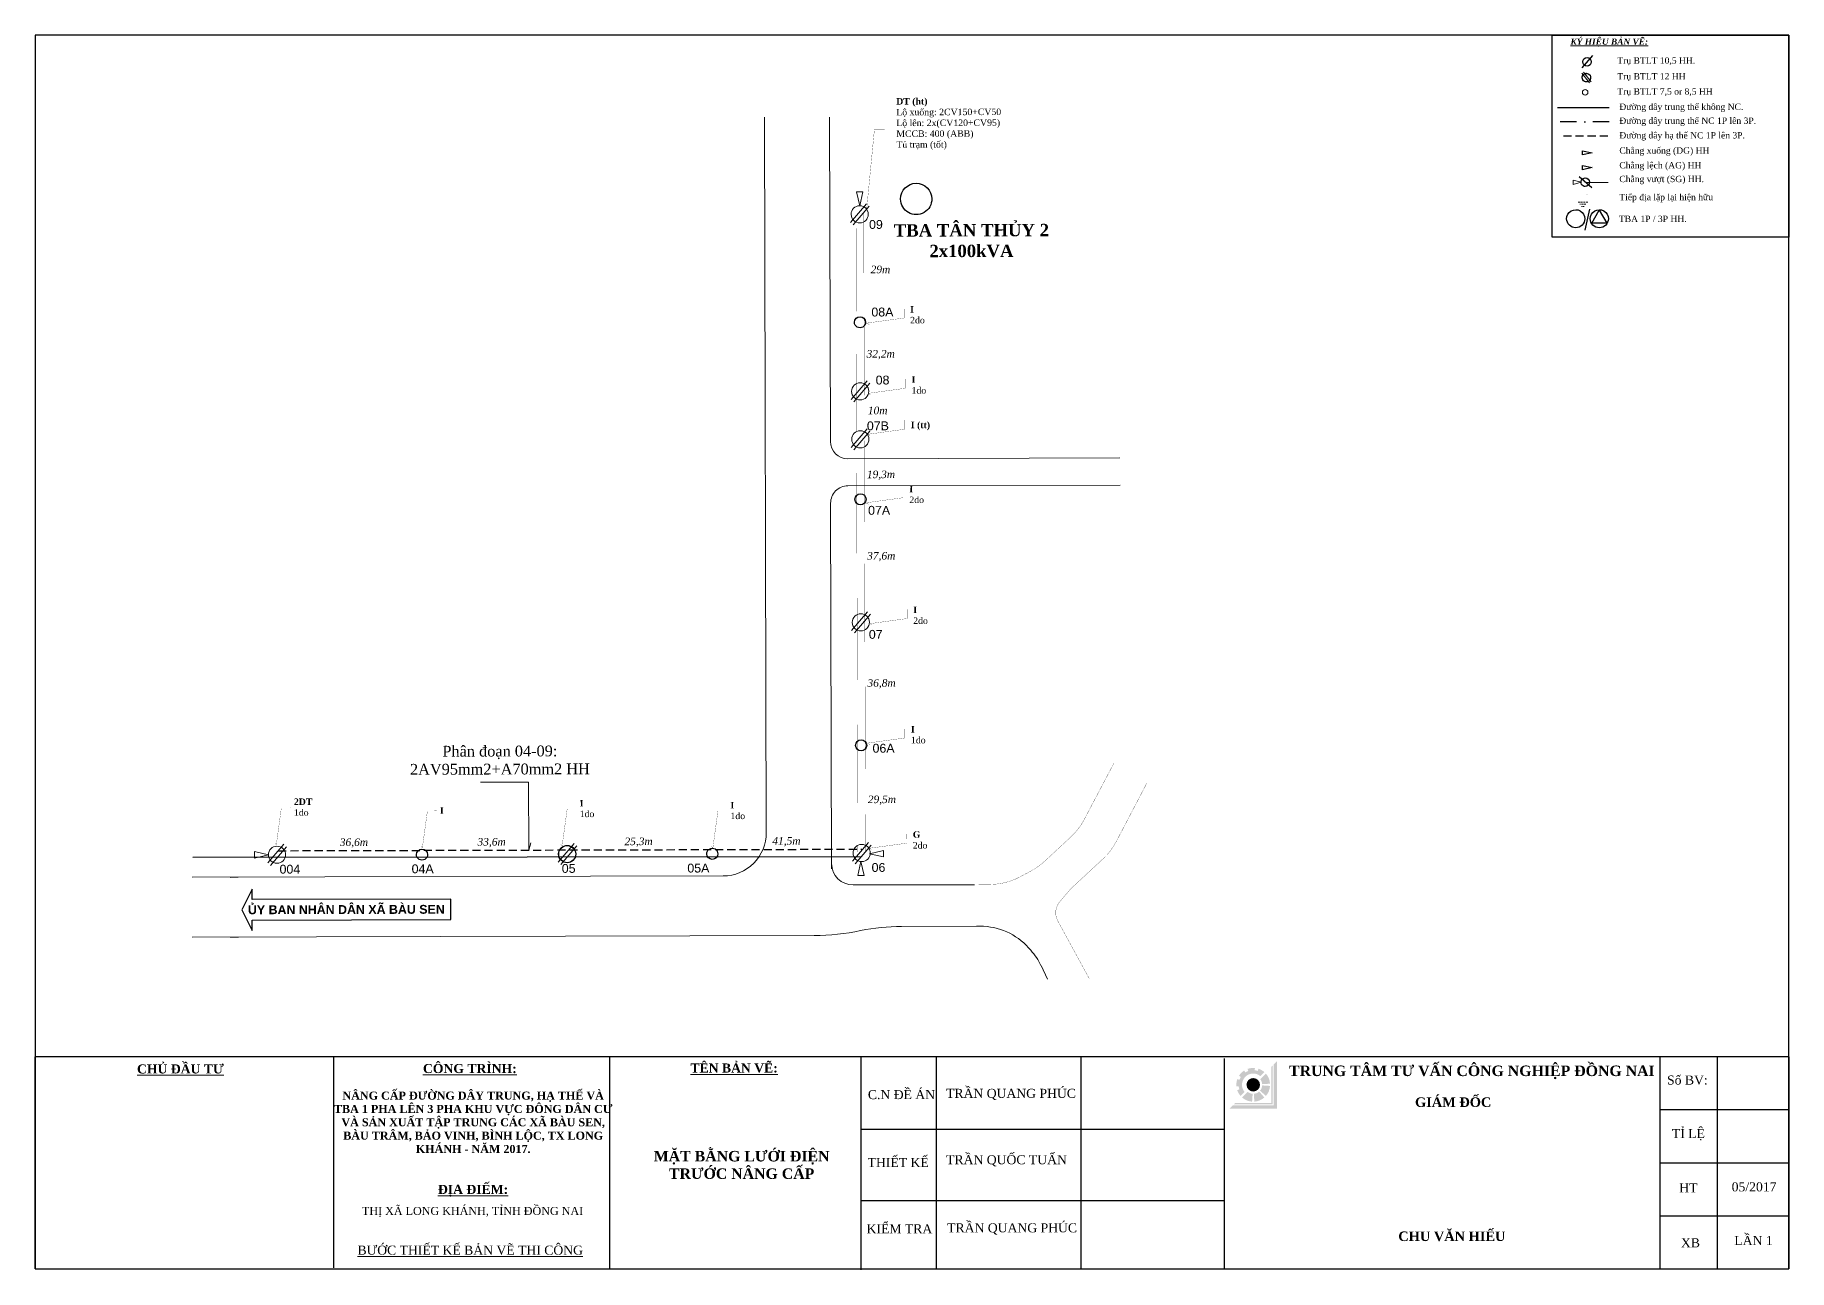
# Model space of a CAD drawing. Header units: metres. Extents: x 429925 to 893472, y 1245258 to 2552490.
# Drawn here: x 439001 to 439814, y 1260854 to 1261426 of the extents above; entities that cross this region are included whole.
import ezdxf

# ---------------------------------------------------------------- set-up
doc = ezdxf.new("R2010")
doc.units = ezdxf.units.M
doc.linetypes.add('DASHDOT', pattern=[1, 0.5, -0.25, 0, -0.25])
doc.linetypes.add('DASHED2', pattern=[0.375, 0.25, -0.125])
doc.layers.add('duong', color=2, linetype='Continuous', lineweight=15)
doc.layers.add('duong bao', color=3, linetype='Continuous', lineweight=13)
doc.layers.add('Khung ten', color=7, linetype='Continuous')
doc.layers.add('KHUNGBANVE', color=6, linetype='Continuous')
doc.styles.get("Standard").update_dxf_attribs({"font": 'arial.ttf'})
doc.styles.add('Unicode', font='times.ttf')

# ---------------------------------------------------------------- blocks, each defined once
blk = doc.blocks.new('A$C6542344A')
at = {"color": 9, "linetype": 'Continuous'}
for p, q in [((7.45, 9.82), (0, 1.2)), ((8.7, 8.62), (1.25, 0))]:
    blk.add_line(p, q, dxfattribs=at)
for points in [[(0.3, 4.92, -1), (8.24, 4.92, -1)], [(4.27, 0.95, -1), (4.27, 8.89, -1)]]:
    blk.add_lwpolyline(points, format="xyb", close=True, dxfattribs=at)
blk = doc.blocks.new('A$C46BF4DDC')
at = {"color": 9, "linetype": 'Continuous'}
blk.add_line((9.9, 11.5), (0, 0), dxfattribs=at)
blk.add_lwpolyline([(0.9, 5.6, -1), (8.8, 5.6, -1)], format="xyb", close=True, dxfattribs=at)
blk = doc.blocks.new('A$C7B825D87')
at = {"layer": 'duong bao', "color": 1, "linetype": 'DASHED2', "lineweight": 20, "ltscale": 4}
for p, q in [((1.2, 2.5), (7.1, 2.5)), ((2.4, 1.3), (5.9, 1.3)), ((3.3, 0), (5, 0))]:
    blk.add_line(p, q, dxfattribs=at)
at = {"layer": 'duong bao', "color": 1, "linetype": 'DASHED2', "lineweight": 20, "ltscale": 4, "const_width": 0.0325}
blk.add_lwpolyline([(0, 8.1), (4.2, 5.4), (4.2, 2.5)], dxfattribs=at)

msp = doc.modelspace()

# ---------------------------------------------------------------- hatches: boundary and pattern name
at = {"layer": 'duong bao', "lineweight": 50, "ltscale": 2}
h = msp.add_hatch(color=256, dxfattribs=at)
h.paths.add_polyline_path([(439719.47, 1261404.33, -1), (439720.24, 1261408.23, -1)], flags=17)
h.paths.add_polyline_path([(439720.24, 1261408.23, 1), (439719.47, 1261404.33, 1)], flags=17)
at = {"layer": 'Khung ten'}
h = msp.add_hatch(color=160, dxfattribs=at)
h.paths.add_polyline_path([(439576.49, 1260950.74), (439574.93, 1260949.17), (439574.93, 1260930.19), (439555.94, 1260930.19), (439554.38, 1260928.63), (439576.49, 1260928.63)])
h.paths.add_polyline_path([(439574.41, 1260948.65), (439573.88, 1260948.13), (439573.88, 1260931.23), (439556.98, 1260931.23), (439556.46, 1260930.71), (439574.41, 1260930.71)], flags=17)
for color, points in [(160, [(439570.58, 1260945.57, 0.10032), (439567.88, 1260947.11), (439567.56, 1260946.12, 0.055263), (439566.1, 1260946.43), (439566.2, 1260947.46, 0.110865), (439562.8, 1260947.04), (439563.15, 1260946.06, 0.055263), (439561.81, 1260945.41), (439561.25, 1260946.29, 0.110865), (439558.83, 1260943.87), (439559.71, 1260943.31, 0.055263), (439559.05, 1260941.97), (439558.07, 1260942.32, 0.110865), (439557.65, 1260938.92), (439558.69, 1260939.02, 0.055263), (439559, 1260937.56), (439558.01, 1260937.23, 0.10032), (439559.55, 1260934.53), (439561.4, 1260936.38, -0.904534), (439568.73, 1260943.72)]), (1, [(439568.56, 1260939.68, 1), (439562.31, 1260939.68, 1)])]:
    msp.add_hatch(color=color, dxfattribs=at).paths.add_polyline_path(points)
h = msp.add_hatch(color=104, dxfattribs=at)
h.paths.add_polyline_path([(439571.32, 1260944.83), (439568.73, 1260942.24, -0.149436), (439569.59, 1260939.96), (439573.23, 1260940.2, 0.16445)])
h.paths.add_polyline_path([(439573.23, 1260939.16), (439569.59, 1260939.4, -0.16445), (439568.57, 1260936.94), (439571.32, 1260934.53, 0.16445)])
h.paths.add_polyline_path([(439570.58, 1260933.8), (439568.18, 1260936.54, -0.16445), (439565.71, 1260935.52), (439565.96, 1260931.88, 0.16445)])
h.paths.add_polyline_path([(439564.91, 1260931.88), (439565.16, 1260935.52, -0.149436), (439562.88, 1260936.39), (439560.29, 1260933.8, 0.16445)])

# ---------------------------------------------------------------- linework, layer by layer
at = {"color": 4, "linetype": 'Continuous', "lineweight": 18}
for p, q in [((439339.76, 1261056.51), (439338.86, 1261388)), ((439369.5, 1261237.7), (439369.1, 1261388)), ((439377.53, 1261229.72), (439503.67, 1261230.06)), ((439377.56, 1261217.15), (439503.71, 1261217.49)), ((439370.04, 1261039.67), (439369.58, 1261209.13)), ((439229.59, 1261079.94), (439207.29, 1261079.88)), ((439319.81, 1261036.45), (439073.66, 1261035.79)), ((439091.35, 1261035.78), (439095.09, 1261035.79)), ((439436.33, 1261032.39), (439380.06, 1261032.24)), ((439402.49, 1261013.03), (439437.19, 1261013.13)), ((439437.19, 1261013.13), (439438.9, 1261013.13)), ((439361.95, 1261008.79), (439073.73, 1261008.01)), ((439091.35, 1261008), (439095.17, 1261008.01)), ((439461.34, 1261003.13), (439462.37, 1261001.98)), ((439467.08, 1260994.9), (439470.07, 1260988.64))]:
    msp.add_line(p, q, dxfattribs=at)
at = {"color": 1, "lineweight": 30, "ltscale": 15}
for p, q in [((439730.34, 1261392.28), (439706.51, 1261392.28)), ((439074.02, 1261045.16), (439383.94, 1261045.47))]:
    msp.add_line(p, q, dxfattribs=at)
at = {"color": 1, "linetype": 'DASHDOT', "lineweight": 30, "ltscale": 15}
msp.add_line((439730.34, 1261385.82), (439706.51, 1261385.82), dxfattribs=at)
at = {"color": 5, "linetype": 'DASHED2', "lineweight": 30, "ltscale": 15}
for p, q in [((439709.17, 1261379.31), (439730.37, 1261379.31)), ((439113.57, 1261048.12), (439383.98, 1261048.84))]:
    msp.add_line(p, q, dxfattribs=at)
at = {"color": 7, "linetype": 'Continuous'}
msp.add_line((439721.26, 1261345.35), (439719.17, 1261335.58), dxfattribs=at)
at = {"color": 9, "linetype": 'Continuous'}
for p, q in [((439101.46, 1261030.25), (439096.72, 1261020.71)), ((439101.47, 1261025.49), (439101.46, 1261030.25)), ((439096.72, 1261020.71), (439101.51, 1261011.2)), ((439193.54, 1261025.74), (439101.47, 1261025.49)), ((439101.49, 1261015.96), (439193.57, 1261016.21)), ((439101.51, 1261011.2), (439101.49, 1261015.96))]:
    msp.add_line(p, q, dxfattribs=at)
for points in [[(439000.89, 1260854.45), (439813.69, 1260854.45), (439813.69, 1261425.95), (439000.89, 1261425.95)], [(439193.54, 1261025.74), (439101.47, 1261025.49), (439101.46, 1261030.25), (439096.72, 1261020.71), (439101.51, 1261011.2), (439101.49, 1261015.96), (439193.57, 1261016.21)]]:
    msp.add_lwpolyline(points, close=True, dxfattribs=at)
at = {"color": 7, "linetype": 'Continuous'}
for points in [[(439703.98, 1261425.95), (439813.69, 1261425.95), (439813.69, 1261332.37), (439703.98, 1261332.37)], [(439718.05, 1261372.34), (439722.45, 1261371.39), (439718.05, 1261370.44)], [(439718.05, 1261365.5), (439722.45, 1261364.56), (439718.05, 1261363.61)], [(439722.37, 1261338.83), (439725.83, 1261344.82), (439729.3, 1261338.83)]]:
    msp.add_lwpolyline(points, close=True, dxfattribs=at)
at = {"color": 9, "linetype": 'Continuous'}
for points in [[(439719.47, 1261404.33, -1), (439720.24, 1261408.23, -1)], [(439721.8, 1261405.89, -1), (439717.91, 1261406.67, -1)], [(439385.78, 1261292.93, -1), (439380.62, 1261292.92, -1)], [(439386, 1261210.93, -1), (439380.84, 1261210.92, -1)], [(439386.31, 1261096.93, -1), (439381.15, 1261096.92, -1)], [(439182.77, 1261046.33, -1), (439177.61, 1261046.31, -1)], [(439251.43, 1261046.51, -1), (439243.49, 1261046.49, -1)], [(439317.31, 1261046.69, -1), (439312.15, 1261046.67, -1)]]:
    msp.add_lwpolyline(points, format="xyb", close=True, dxfattribs=at)
at = {"color": 4, "linetype": 'Continuous', "lineweight": 18}
msp.add_lwpolyline([(439717.97, 1261399.45, -1), (439720.55, 1261399.45, -1)], format="xyb", close=True, dxfattribs=at)
for points in [[(439383.06, 1261346.89), (439381.54, 1261353.4), (439384.53, 1261353.4), (439383.06, 1261346.89)], [(439229.68, 1261048.43), (439230.7, 1261051.74), (439229.68, 1261048.43), (439229.59, 1261079.94)], [(439109.06, 1261046.24), (439102.54, 1261047.72), (439102.55, 1261044.73), (439109.06, 1261046.24)], [(439383.64, 1261043.16), (439382.16, 1261036.65), (439385.15, 1261036.66), (439383.64, 1261043.16)], [(439387.63, 1261046.7), (439394.14, 1261045.22), (439394.13, 1261048.21), (439387.63, 1261046.7)]]:
    msp.add_lwpolyline(points, dxfattribs=at)
at = {"color": 7, "linetype": 'Continuous'}
for points in [[(439416.49, 1261350.09, -1), (439401.99, 1261350, -1)], [(439710.69, 1261340.86, -1), (439719.08, 1261340.89, -1)], [(439721.62, 1261340.86, -1), (439730.01, 1261340.89, -1)]]:
    msp.add_lwpolyline(points, format="xyb", close=True, dxfattribs=at)
at = {"color": 4, "linetype": 'Continuous', "lineweight": 18}
msp.add_lwpolyline([(439717.35, 1261357.79), (439713.63, 1261356.79), (439713.63, 1261358.79)], close=True, dxfattribs=at)
at = {"color": 1, "lineweight": 30, "ltscale": 15, "const_width": 0.1}
msp.add_lwpolyline([(439382.15, 1261047.46), (439382.01, 1261097.46), (439381.86, 1261154.46), (439381.71, 1261211.46), (439381.57, 1261261.46), (439381.48, 1261293.46), (439381.35, 1261343.46)], dxfattribs=at)
at = {"color": 5, "linetype": 'DASHED2', "lineweight": 30, "ltscale": 15, "const_width": 0.1}
msp.add_lwpolyline([(439385.74, 1261047.26), (439385.61, 1261097.26), (439385.46, 1261154.26), (439385.3, 1261211.26), (439385.17, 1261261.26), (439385.08, 1261293.26), (439384.95, 1261343.26)], dxfattribs=at)
at = {"color": 4, "linetype": 'Continuous', "lineweight": 18, "const_width": 0.1}
for points in [[(439436.33, 1261032.39), (439443.83, 1261032.51, 0.120614), (439457.63, 1261036.13), (439462.63, 1261038.84, 0.063061), (439468.76, 1261043.23), (439480.97, 1261054.56, 0.085326), (439487.14, 1261062.64), (439500.83, 1261088.6)], [(439489.55, 1260988.64), (439474.88, 1261015.52, -0.310279), (439475.81, 1261024.53), (439480.82, 1261030.43), (439495.82, 1261044.35, 0.085326), (439501.99, 1261052.43), (439516.26, 1261079.68)]]:
    msp.add_lwpolyline(points, format="xyb", dxfattribs=at)
at = {"color": 4, "linetype": 'Continuous', "lineweight": 18}
for centre, radius, start, end in [((439377.5, 1261237.72), 8, 180.15441, 270.15441), ((439377.58, 1261209.15), 8, 90.15441, 180.15441), ((439319.76, 1261056.45), 20, 270.15441, 0.15441), ((439380.03, 1261042.24), 10, 180.15441, 270.15441), ((439361.55, 1261111.41), 102.63, 270.22459, 282.34806), ((439402.76, 1260913.03), 100, 90.15441, 101.10714), ((439438.98, 1260983.13), 30, 41.80716, 90.15441), ((439440, 1260981.98), 30, 25.50628, 41.80716)]:
    msp.add_arc(centre, radius, start, end, dxfattribs=at)
at = {"layer": 'duong bao', "lineweight": 18, "ltscale": 2}
msp.add_line((439729.99, 1261357.74), (439719.4, 1261357.74), dxfattribs=at)
at = {"layer": 'duong bao', "color": 4, "lineweight": 15, "ltscale": 2, "const_width": 0.1}
for points in [[(439387.49, 1261346.63), (439386.29, 1261345.24), (439389.89, 1261382.36), (439398.09, 1261382.47)], [(439387.42, 1261291.85), (439386.39, 1261292.54), (439403.63, 1261294.89), (439403.64, 1261299.11)], [(439388.06, 1261259.31), (439387.04, 1261260), (439404.27, 1261262.35), (439404.29, 1261266.57)], [(439387.73, 1261240.33), (439386.71, 1261241.01), (439403.94, 1261243.37), (439403.96, 1261247.59)], [(439387.04, 1261208.62), (439386.02, 1261209.3), (439403.25, 1261211.66), (439403.27, 1261215.88)], [(439388.83, 1261152.63), (439387.81, 1261153.31), (439405.04, 1261155.67), (439405.06, 1261159.89)], [(439387.79, 1261097.3), (439386.77, 1261097.99), (439404, 1261100.34), (439404.02, 1261104.56)], [(439112.01, 1261051.86), (439112.69, 1261050.84), (439115.05, 1261068.07), (439119.27, 1261068.09)], [(439244.45, 1261051.21), (439245.13, 1261050.19), (439247.49, 1261067.42), (439251.71, 1261067.44)], [(439179.68, 1261050.32), (439180.36, 1261049.3), (439182.72, 1261066.53), (439186.94, 1261066.55)], [(439314.31, 1261050.29), (439314.99, 1261049.27), (439317.35, 1261066.5), (439321.57, 1261066.52)], [(439388.63, 1261048.57), (439387.61, 1261049.26), (439404.84, 1261051.61), (439404.86, 1261055.83)]]:
    msp.add_lwpolyline(points, dxfattribs=at)
at = {"layer": 'KHUNGBANVE', "color": 2}
for p, q in [((439000.89, 1260854.45), (439000.89, 1260952.61)), ((439813.69, 1260952.61), (439000.89, 1260952.61)), ((439139.38, 1260854.9), (439139.38, 1260952.76)), ((439267.23, 1260854.45), (439267.23, 1260952.61)), ((439383.68, 1260853.93), (439383.68, 1260952.61)), ((439418.58, 1260854.15), (439418.58, 1260952.61)), ((439485.66, 1260854.45), (439485.66, 1260952.31)), ((439552.12, 1260854.45), (439552.12, 1260951.79)), ((439754.05, 1260854.23), (439754.05, 1260952.61)), ((439780.56, 1260854.23), (439780.56, 1260952.61)), ((439813.69, 1260952.61), (439813.69, 1260854.45)), ((439813.69, 1260928.02), (439754.05, 1260928.02)), ((439552.12, 1260918.97), (439383.68, 1260918.97)), ((439813.69, 1260903.42), (439754.05, 1260903.42)), ((439552.12, 1260885.91), (439383.68, 1260885.91)), ((439813.69, 1260878.83), (439754.05, 1260878.83)), ((439000.89, 1260854.45), (439813.69, 1260854.45))]:
    msp.add_line(p, q, dxfattribs=at)

# ---------------------------------------------------------------- block references
at = {"color": 4, "linetype": 'Continuous', "lineweight": 18, "yscale": 0.5, "zscale": 0.5}
for p, xscale, rotation in [((439717.69, 1261410.74), 0.5000000000041764, 359.9423113320694), ((439716.53, 1261360.22), 0.5000000000211087, 269.9863334116617)]:
    msp.add_blockref('A$C46BF4DDC', p, dxfattribs=dict(at, xscale=xscale, rotation=rotation))
at = {"layer": 'duong bao', "lineweight": 50, "ltscale": 2, "xscale": 0.4999999999677949, "yscale": 0.5, "zscale": 0.5, "rotation": 78.73382310779768}
msp.add_blockref('A$C6542344A', (439721.85, 1261403.7), dxfattribs=at)
at = {"layer": 'duong bao', "lineweight": 50, "ltscale": 2, "xscale": -0.8000000000029104, "yscale": 0.7999999999883585, "zscale": 0.8}
msp.add_blockref('A$C7B825D87', (439721.44, 1261346.58), dxfattribs=at)
at = {"layer": 'duong bao', "lineweight": 50, "ltscale": 2}
for p, rotation in [((439378.81, 1261337.99), 0.1544108871294635), ((439379.03, 1261255.99), 0.1544108871294635), ((439379.09, 1261233.78), 0.1544108871294635), ((439379.32, 1261148.99), 0.1544108871294635), ((439108.76, 1261041.32), 0.1544108871294632), ((439243.3, 1261041.68), 0.1544108871294632), ((439379.71, 1261042.11), 0.1544108871294635)]:
    msp.add_blockref('A$C6542344A', p, dxfattribs=dict(at, rotation=rotation))

# ---------------------------------------------------------------- texts
at = {"color": 4, "linetype": 'Continuous', "lineweight": 18, "insert": (439730.44, 1261422.48), "char_height": 2.867, "width": 49.2057, "attachment_point": 5}
msp.add_mtext('\\C7;\\fTimes New Roman|b1|i1|;\\H2.8669647164643;\\LKÝ HIỆU BẢN VẼ\\l\\L:\\l', dxfattribs=at)
at = {"char_height": 2.9352, "attachment_point": 4}
for s, insert, width in [('{\\fTimes New Roman|b0|i0|c0|p18;\\C7;Trụ BTLT 10,5 HH.}', (439734.18, 1261413.82), 78.7288), ('{\\fTimes New Roman|b0|i0|c0|p18;\\C7;Trụ BTLT 12 HH}', (439734.18, 1261406.5), 78.7288), ('{\\fTimes New Roman|b0|i0|c0|p18;\\C7;Trụ BTLT 7,5 or 8,5 HH}', (439734.18, 1261399.47), 78.7288), ('{\\fTimes New Roman|b0|i0|c0|p18;\\H1x;\\C7;Đường dây trung thế không NC.}', (439735.11, 1261392.28), 60.7348), ('{\\fTimes New Roman|b0|i0|c0|p18;\\C7;Đường dây trung thế NC 1P lên 3P.}', (439735.11, 1261385.82), 65.0554), ('{\\fTimes New Roman|b0|i0|c0|p18;\\C7;Đường dây hạ thế NC 1P lên 3P.}', (439735.11, 1261379.06), 69.8685), ('{\\fTimes New Roman|b0|i0|c0|p18;\\C7;Chằng xuống (DG) HH}', (439735.11, 1261372.02), 67.094), ('{\\fTimes New Roman|b0|i0|c0|p18;\\C7;Chằng lệch (AG) HH}', (439735.11, 1261365.18), 67.094), ('{\\fTimes New Roman|b0|i0|c0|p18;\\C7;Chằng vượt (SG) HH.}', (439735.11, 1261358.82), 67.094), ('{\\fTimes New Roman|b0|i0|c0|p18;\\C7;Tiếp địa lặp lại hiện hữu}', (439735.11, 1261350.44), 67.094), ('{\\fTimes New Roman|b0|i0|c0|p18;\\C7;TBA 1P / 3P HH.}', (439734.89, 1261340.79), 74)]:
    msp.add_mtext(s, dxfattribs=dict(at, insert=insert, width=width))
at = {"color": 4, "linetype": 'Continuous', "lineweight": 18}
for s, insert, char_height, width, attachment_point, rotation in [('{\\fTimes New Roman|b1|i0|c0|p18;\\C7;DT (ht)\\P\\fTimes New Roman|b0|i0|c0|p18;Lộ xuống: 2CV150+CV50\\PLộ lên: 2x(CV120+CV95)\\PMCCB: 400 (ABB) \\PTủ trạm (tốt)}', (439400.02, 1261384.78), 3, 71.5508, 4, 0.17667), ('{\\fTimes New Roman|b0|i1|c0|p18;\\C7;29m}', (439392.68, 1261317.37), 3.5, 22.4014, 5, 0.15441), ('{\\fTimes New Roman|b1|i0|c0|p18;\\C7;I\\P\\fTimes New Roman|b0|i0|c0|p18;2do}', (439406.43, 1261296.4), 3, 24.4669, 4, 359.90031), ('{\\fTimes New Roman|b0|i1|c0|p18;\\C7;32,2m}', (439392.79, 1261277.92), 3.5, 22.4014, 5, 0.15441), ('{\\fTimes New Roman|b1|i0|c0|p18;\\C7;I\\P\\fTimes New Roman|b0|i0|c0|p18;1do}', (439407.08, 1261263.86), 3, 24.4669, 4, 359.90031), ('{\\fTimes New Roman|b0|i1|c0|p18;\\C7;10m}', (439391.39, 1261252.05), 3.5, 22.4014, 5, 0.15441), ('{\\fTimes New Roman|b1|i0|c0|p18;\\C7;I (tt)}', (439406.75, 1261244.87), 3, 24.4669, 4, 359.90031), ('{\\fTimes New Roman|b0|i1|c0|p18;\\C7;19,3m}', (439392.92, 1261222.05), 3.5, 22.4014, 5, 0.15441), ('{\\fTimes New Roman|b1|i0|c0|p18;\\C7;I\\P\\fTimes New Roman|b0|i0|c0|p18;2do}', (439406.06, 1261213.16), 3, 24.4669, 4, 359.90031), ('{\\fTimes New Roman|b0|i1|c0|p18;\\C7;37,6m}', (439393.04, 1261184.34), 3.5, 22.4014, 5, 0.15441), ('{\\fTimes New Roman|b1|i0|c0|p18;\\C7;I\\P\\fTimes New Roman|b0|i0|c0|p18;2do}', (439407.85, 1261157.17), 3, 24.4669, 4, 359.90031), ('{\\fTimes New Roman|b0|i1|c0|p18;\\C7;36,8m}', (439393.2, 1261125.42), 3.5, 22.4014, 5, 0.15441), ('{\\fTimes New Roman|b1|i0|c0|p18;\\C7;I\\P\\fTimes New Roman|b0|i0|c0|p18;1do}', (439406.81, 1261101.85), 3, 24.4669, 4, 359.90031), ('{\\fTimes New Roman|b1|i0|c0|p18;\\C7;2DT\\P\\fTimes New Roman|b0|i0|c0|p18;1do}', (439120.85, 1261068.3), 3, 24.4669, 4, 0.09969), ('{\\fTimes New Roman|b1|i0|c0|p18;\\C7;I}', (439188.52, 1261066.77), 3, 24.4669, 4, 0.09969), ('{\\fTimes New Roman|b1|i0|c0|p18;\\C7;I\\P\\fTimes New Roman|b0|i0|c0|p18;1do}', (439253.29, 1261067.65), 3, 24.4669, 4, 0.09969), ('{\\fTimes New Roman|b1|i0|c0|p18;\\C7;I\\P\\fTimes New Roman|b0|i0|c0|p18;1do}', (439323.16, 1261066.73), 3, 24.4669, 4, 0.09969), ('{\\fTimes New Roman|b0|i1|c0|p18;\\C7;29,5m}', (439393.34, 1261071.51), 3.5, 22.4014, 5, 0.15441), ('{\\fTimes New Roman|b0|i1|c0|p18;\\C7;36,6m}', (439148.67, 1261051.68), 3.5, 22.4014, 5, 0.15441), ('{\\fTimes New Roman|b0|i1|c0|p18;\\C7;33,6m}', (439212.48, 1261051.86), 3.5, 22.4014, 5, 0.15441), ('{\\fTimes New Roman|b0|i1|c0|p18;\\C7;25,3m}', (439280.58, 1261052.04), 3.5, 22.4014, 5, 0.15441), ('{\\fTimes New Roman|b0|i1|c0|p18;\\C7;41,5m}', (439349.11, 1261052.28), 3.5, 22.4014, 5, 0.15441), ('{\\fTimes New Roman|b1|i0|c0|p18;\\C7;G\\P\\fTimes New Roman|b0|i0|c0|p18;2do}', (439407.65, 1261053.12), 3, 24.4669, 4, 359.90031)]:
    msp.add_mtext(s, dxfattribs=dict(at, insert=insert, char_height=char_height, width=width, attachment_point=attachment_point, rotation=rotation))
at = {"attachment_point": 5, "rotation": 0.15441}
for s, insert, char_height, width in [('{\\fArial Unicode MS|b0|i0|c238|p34;\\C7;0\\fArial Unicode MS|b0|i0|c0|p34;9}', (439390.58, 1261338.2), 4.1093, 12.7), ('{\\fTimes New Roman|b1|i0|c0|p18;\\C7;TBA TÂN THỦY 2 2x100kVA}', (439434.83, 1261330.7), 5.7341, 87), ('{\\fArial Unicode MS|b0|i0|c238|p34;\\C7;0\\fArial Unicode MS|b0|i0|c0|p34;8A}', (439393.57, 1261297.63), 4.1093, 12.7), ('{\\fArial Unicode MS|b0|i0|c238|p34;\\C7;0\\fArial Unicode MS|b0|i0|c0|p34;8}', (439393.65, 1261266.12), 4.1093, 12.7), ('{\\fArial Unicode MS|b0|i0|c238|p34;\\C7;0\\fArial Unicode MS|b0|i0|c0|p34;7B}', (439391.49, 1261244.91), 4.1093, 12.7), ('{\\fArial Unicode MS|b0|i0|c238|p34;\\C7;0\\fArial Unicode MS|b0|i0|c0|p34;7A}', (439392.05, 1261205.79), 4.1093, 12.7), ('{\\fArial Unicode MS|b0|i0|c238|p34;\\C7;0\\fArial Unicode MS|b0|i0|c0|p34;7}', (439390.49, 1261148.32), 4.1093, 12.7), ('{\\fTimes New Roman|b0|i0|c0|p18;\\C7;Phân đoạn 04-09:\\P2AV95mm2+A70mm2 HH}', (439216.31, 1261090.05), 5, 86.625), ('{\\fArial Unicode MS|b0|i0|c238|p34;\\C7;0\\fArial Unicode MS|b0|i0|c0|p34;6A}', (439394.11, 1261095.57), 4.1093, 12.7), ('{\\fArial Unicode MS|b0|i0|c0|p34;\\C7;0\\fArial Unicode MS|b0|i0|c238|p34;04}', (439118.98, 1261039.54), 4.1093, 12.7), ('{\\fArial Unicode MS|b0|i0|c238|p34;\\C7;04\\fArial Unicode MS|b0|i0|c0|p34;A}', (439180.51, 1261039.71), 4.1093, 12.7), ('{\\fArial Unicode MS|b0|i0|c238|p34;\\C7;0\\fArial Unicode MS|b0|i0|c0|p34;5}', (439248.18, 1261039.89), 4.1093, 12.7), ('{\\fArial Unicode MS|b0|i0|c238|p34;\\C7;0\\fArial Unicode MS|b0|i0|c0|p34;5A}', (439308.28, 1261040.05), 4.1093, 12.7), ('{\\fArial Unicode MS|b0|i0|c238|p34;\\C7;0\\fArial Unicode MS|b0|i0|c0|p34;6}', (439391.77, 1261040.33), 4.1093, 12.7), ('\\C7;\\fArial Unicode MS|b1|i0|;\\H4.1092942200601;ỦY BAN NHÂN DÂN XÃ BÀU SEN', (439145.14, 1261020.84), 4.1093, 96.8375)]:
    msp.add_mtext(s, dxfattribs=dict(at, insert=insert, char_height=char_height, width=width))
at = {"layer": 'duong', "attachment_point": 2, "style": 'Unicode'}
for s, insert, char_height, width in [('{\\fTimes New Roman|b1|i0|c0|p18;\\LCHỦ ĐẦU TƯ}', (439068.25, 1260949.12), 4.1939, 338.0455), ('{\\fTimes New Roman|b1|i0|c0|p18;\\LCÔNG TRÌNH:}', (439202.39, 1260949.32), 4.1939, 338.0455), ('{\\fTimes New Roman|b1|i0|c0|p18;\\LTÊN BẢN VẼ:}', (439324.85, 1260949.56), 4.1939, 338.0455), ('{\\fTimes New Roman|b1|i0|c0|p18;TRUNG TÂM TƯ VẤN CÔNG NGHIỆP ĐỒNG NAI}', (439666.76, 1260948.59), 4.8561, 338.0455), ('{\\fTimes New Roman|b1|i0|c0|p18;NÂNG CẤ\\fTimes New Roman|b1|i0|c163|p18;P ĐƯ\\fTimes New Roman|b1|i0|c0|p18;ỜNG DÂY TRUNG, HẠ THẾ VÀ TBA 1 PHA LÊN 3 PHA KHU VỰ\\fTimes New Roman|b1|i0|c163|p18;C ĐÔNG DÂN CƯ VÀ S\\fTimes New Roman|b1|i0|c0|p18;ẢN XUẤT TẬP TRUNG CÁC XÃ BÀU SEN, BÀU TRÂM, BẢO VINH, BÌNH LỘ\\fTimes New Roman|b1|i0|c163|p18;C, TX LONG KHÁNH - NĂM \\fTimes New Roman|b1|i0|c0|p18;2017.}', (439203.93, 1260936.54), 3.70861, 130.2593), ('C.N ĐỀ ÁN', (439402.42, 1260937.23), 4.194, 338.0455), ('TRẦN QUANG PHÚC', (439453.18, 1260937.82), 4.1939, 338.0455), ('Số BV:', (439766.64, 1260943.98), 4.194, 338.0455), ('{\\fTimes New Roman|b1|i0|c0|p18;GIÁM ĐỐC}', (439658.09, 1260933.85), 4.4146, 338.0455), ('TỈ LỆ', (439767.11, 1260919.19), 4.194, 338.0455), ('{\\fTimes New Roman|b1|i0|c163|p18;MẶT \\fTimes New Roman|b1|i0|c0|p18;BẰNG\\fTimes New Roman|b1|i0|c163|p18; \\fTimes New Roman|b1|i0|c0|p18;LƯỚI ĐIỆN TRƯỚC NÂNG CẤP}', (439328.34, 1260909.05), 4.85606, 83.9957), ('THIẾT KẾ', (439400.89, 1260905.77), 4.194, 338.0455), ('TRẦN QUỐC TUẤN', (439451.09, 1260907.07), 4.1939, 338.0455), ('{\\fTimes New Roman|b1|i0|c0|p18;\\LĐỊA ĐIẾM:}', (439203.85, 1260893.33), 4.1939, 128.0996), ('HT', (439767.08, 1260894.03), 4.194, 338.0455), ('05/2017', (439797.55, 1260894.51), 4.194, 338.0455), ('THỊ XÃ LONG KHÁNH, TỈNH ĐỒNG NAI', (439203.65, 1260883.11), 3.7086, 129.5413), ('KIỂM TRA', (439401.47, 1260875.07), 4.194, 338.0455), ('TRẦN QUANG PHÚC', (439453.69, 1260875.51), 4.1939, 338.0455), ('{\\fTimes New Roman|b1|i0|c0|p18;CHU VĂN HIẾU}', (439657.49, 1260871.72), 4.4146, 338.0455), ('{\\LBƯỚC THIẾT KẾ BẢN VẼ THI CÔNG}', (439202.57, 1260865.18), 4.1939, 338.0455), ('XB', (439768.06, 1260868.58), 4.194, 338.0455), ('LẦN 1', (439797.28, 1260869.64), 4.194, 338.0455)]:
    msp.add_mtext(s, dxfattribs=dict(at, insert=insert, char_height=char_height, width=width))

doc.saveas('drawing.dxf')
